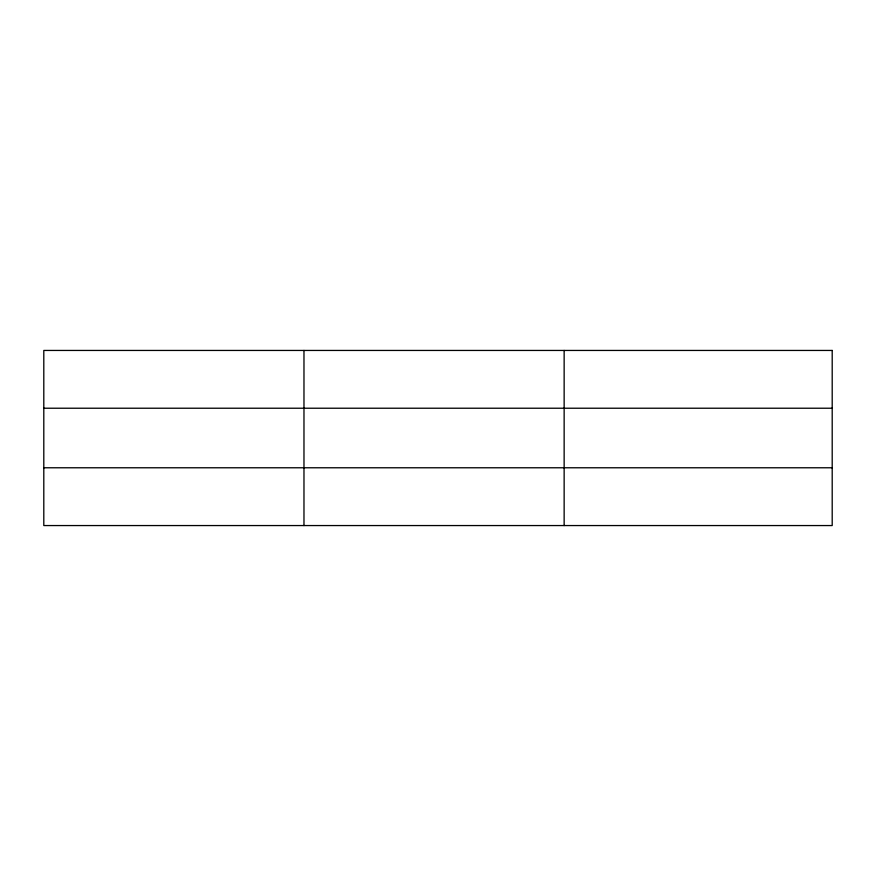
<?xml version="1.0" encoding="UTF-8"?>
<svg xmlns="http://www.w3.org/2000/svg" width="876" height="876" viewBox="0 0 876 876"><rect width="100%" height="100%" fill="white"/><g stroke="black" fill="none" stroke-linecap="round" stroke-linejoin="round"><path stroke-width="1.31" d="M303.972 350.444L303.972 525.556M564.144 350.444L564.144 525.556M43.8 408.227L832.2 408.227M43.8 467.773L832.2 467.773M832.2 350.444L832.2 525.556L43.8 525.556L43.8 350.444L832.2 350.444"/></g></svg>
